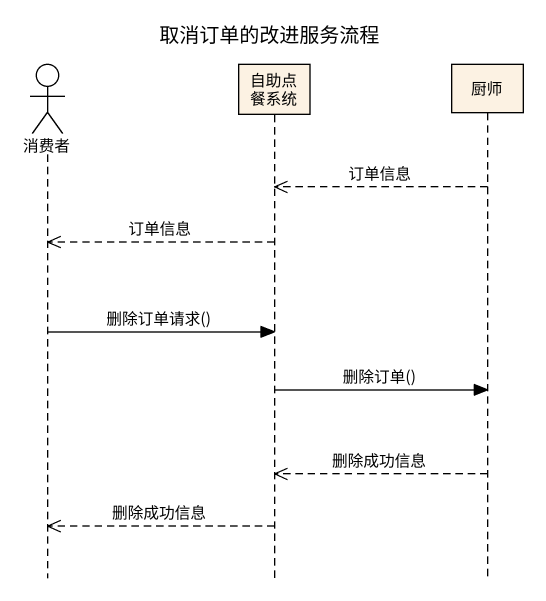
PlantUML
@startuml
title 取消订单的改进服务流程
hide footbox
actor 消费者
participant 自助点餐系统
participant 厨师

厨师 -->> 自助点餐系统 : 订单信息
自助点餐系统 -->> 消费者 : 订单信息
消费者 -> 自助点餐系统 : 删除订单请求()
自助点餐系统 -> 厨师 : 删除订单()
厨师 -->> 自助点餐系统 : 删除成功信息
自助点餐系统 -->> 消费者 : 删除成功信息
@enduml
